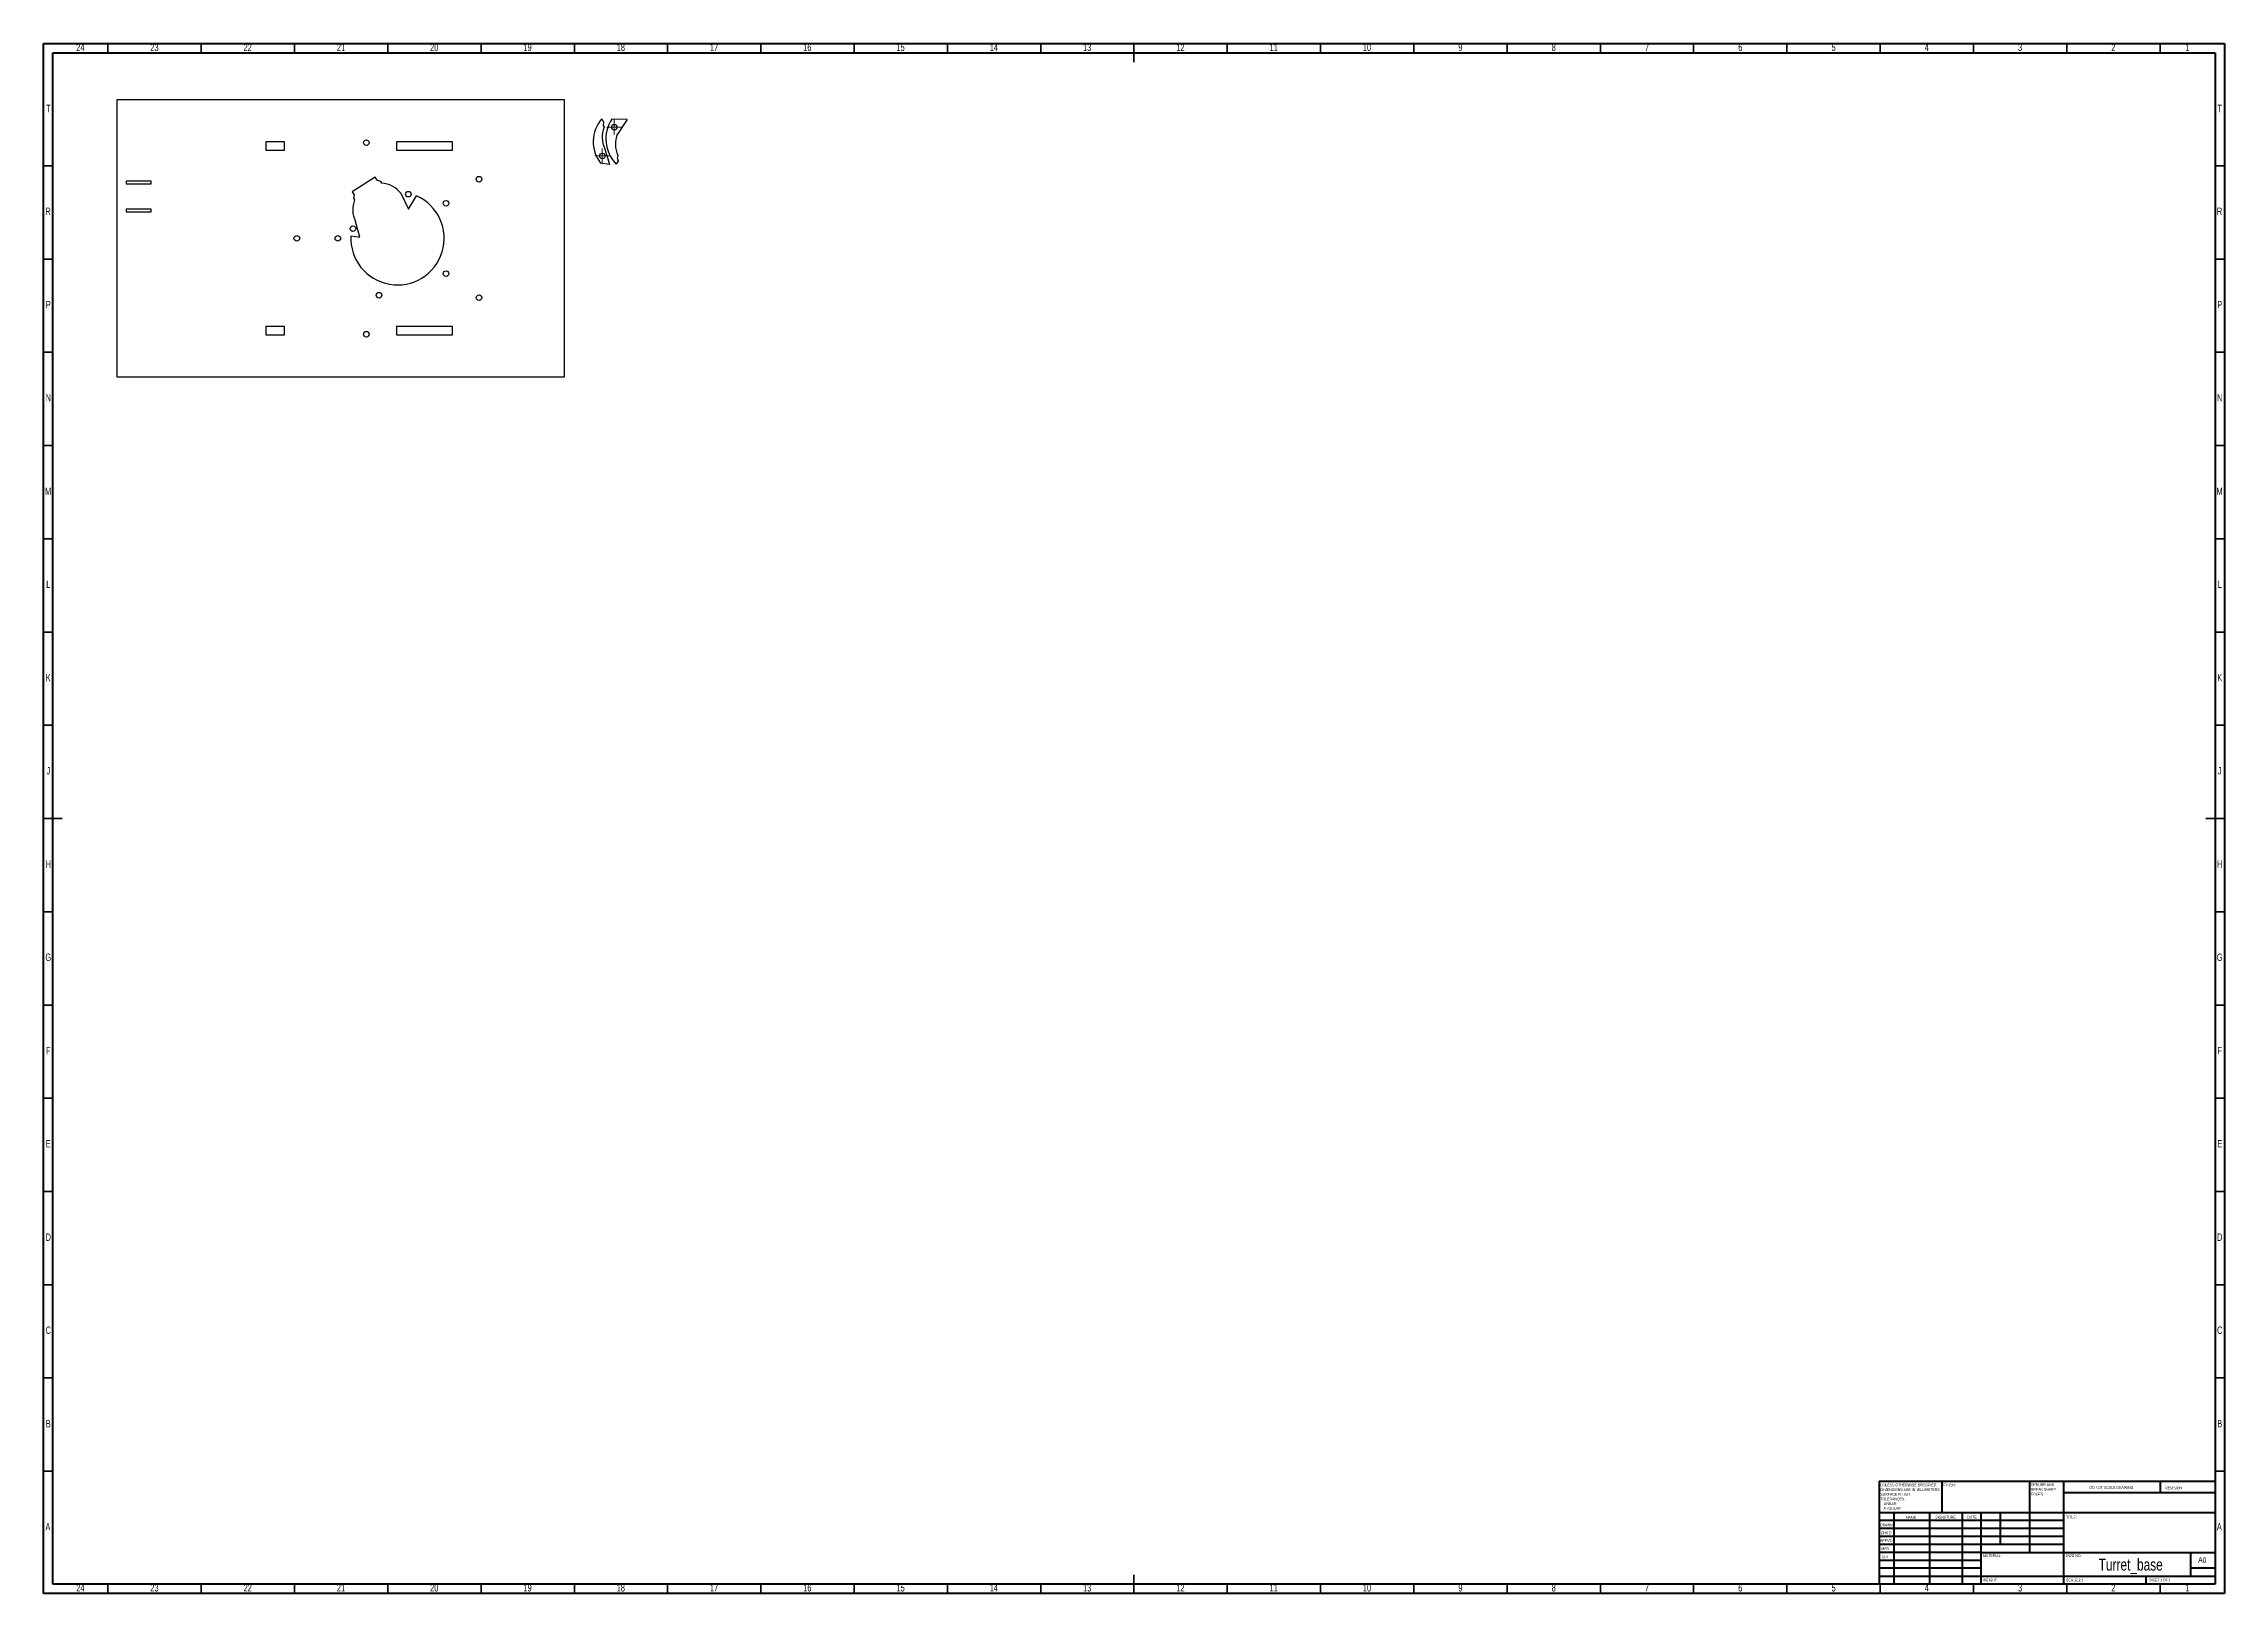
# Model space of a CAD drawing. Header units: millimetres. Extents: x 15 to 1184, y 5 to 836.
import ezdxf

# ---------------------------------------------------------------- set-up
doc = ezdxf.new("R2010")
doc.units = ezdxf.units.MM
doc.styles.add('SLDTEXTSTYLE0', font='TXT', dxfattribs={"width": 0.75})
doc.styles.add('SLDTEXTSTYLE1', font='TXT', dxfattribs={"width": 0.686449})
doc.styles.add('SLDTEXTSTYLE2', font='TXT', dxfattribs={"width": 0.6875})

# ---------------------------------------------------------------- blocks, each defined once
blk = doc.blocks.new('SW_NOTE_0')
at = {"color": 0, "linetype": 'Continuous', "lineweight": 0, "char_height": 1.5, "attachment_point": 1, "style": 'SLDTEXTSTYLE0'}
for s, insert in [('UNLESS OTHERWISE SPECIFIED:', (0, 1.9)), ('TOLERANCES:', (0, -5.6)), ('DIMENSIONS ARE IN MILLIMETERS', (0, -0.6)), ('SURFACE FINISH:', (0, -3.1)), ('ANGULAR:', (1.7, -10.6)), ('LINEAR:', (1.7, -8.1))]:
    blk.add_mtext(s, dxfattribs=dict(at, insert=insert))
blk = doc.blocks.new('SW_NOTE_1')
at = {"color": 0, "linetype": 'Continuous', "lineweight": 0, "char_height": 1.5, "attachment_point": 1, "style": 'SLDTEXTSTYLE0'}
for s, insert in [('DEBURR AND', (0, 1.9)), ('BREAK SHARP', (0, -0.6)), ('EDGES', (0, -3.1))]:
    blk.add_mtext(s, dxfattribs=dict(at, insert=insert))
blk = doc.blocks.new('SW_CENTERMARKSYMBOL_0')
at = {"color": 0, "linetype": 'Continuous', "lineweight": 0}
for p, q in [((-2.5, 0), (-4, 0)), ((0, 0), (-2.5, 0)), ((0, 2.5), (0, 4)), ((0, 0), (0, 2.5)), ((0, 0), (0, -2.5)), ((0, 0), (2.5, 0)), ((2.5, 0), (4, 0)), ((0, -2.5), (0, -4))]:
    blk.add_line(p, q, dxfattribs=at)
blk = doc.blocks.new('SW_CENTERMARKSYMBOL_1')
at = {"color": 0, "linetype": 'Continuous', "lineweight": 0}
for p, q in [((-2.5, 0), (-4, 0)), ((0, 0), (-2.5, 0)), ((0, 2.5), (0, 4)), ((0, 0), (0, 2.5)), ((0, 0), (0, -2.5)), ((0, 0), (2.5, 0)), ((2.5, 0), (4, 0)), ((0, -2.5), (0, -4))]:
    blk.add_line(p, q, dxfattribs=at)

msp = doc.modelspace()

# ---------------------------------------------------------------- linework, layer by layer
at = {"color": 7, "linetype": 'Continuous', "lineweight": 70}
for p, q in [((15, 5), (15, 836)), ((15, 836), (1184, 836)), ((20, 10), (20, 831)), ((20, 831), (1179, 831)), ((1179, 831), (1179, 10)), ((1184, 836), (1184, 5)), ((1184, 5), (15, 5)), ((1179, 10), (20, 10))]:
    msp.add_line(p, q, dxfattribs=at)
at = {"color": 7, "linetype": 'Continuous', "lineweight": 35}
for p, q in [((49.5, 831), (49.5, 836)), ((99.5, 831), (99.5, 836)), ((149.5, 831), (149.5, 836)), ((199.5, 831), (199.5, 836)), ((249.5, 831), (249.5, 836)), ((299.5, 831), (299.5, 836)), ((349.5, 831), (349.5, 836)), ((399.5, 831), (399.5, 836)), ((449.5, 831), (449.5, 836)), ((499.5, 831), (499.5, 836)), ((549.5, 831), (549.5, 836)), ((599.5, 836), (599.5, 826)), ((599.5, 831), (599.5, 836)), ((649.5, 831), (649.5, 836)), ((699.5, 831), (699.5, 836)), ((749.5, 831), (749.5, 836)), ((799.5, 831), (799.5, 836)), ((849.5, 831), (849.5, 836)), ((899.5, 831), (899.5, 836)), ((949.5, 831), (949.5, 836)), ((999.5, 831), (999.5, 836)), ((1049.5, 831), (1049.5, 836)), ((1099.5, 831), (1099.5, 836)), ((1149.5, 831), (1149.5, 836)), ((20, 770.5), (15, 770.5)), ((1179, 770.5), (1184, 770.5)), ((20, 720.5), (15, 720.5)), ((1179, 720.5), (1184, 720.5)), ((20, 670.5), (15, 670.5)), ((1179, 670.5), (1184, 670.5)), ((20, 620.5), (15, 620.5)), ((1179, 620.5), (1184, 620.5)), ((20, 570.5), (15, 570.5)), ((1179, 570.5), (1184, 570.5)), ((20, 520.5), (15, 520.5)), ((1179, 520.5), (1184, 520.5)), ((20, 470.5), (15, 470.5)), ((1179, 470.5), (1184, 470.5)), ((15, 420.5), (25, 420.5)), ((20, 420.5), (15, 420.5)), ((1184, 420.5), (1174, 420.5)), ((1179, 420.5), (1184, 420.5)), ((20, 370.5), (15, 370.5)), ((1179, 370.5), (1184, 370.5)), ((20, 320.5), (15, 320.5)), ((1179, 320.5), (1184, 320.5)), ((20, 270.5), (15, 270.5)), ((1179, 270.5), (1184, 270.5)), ((20, 220.5), (15, 220.5)), ((1179, 220.5), (1184, 220.5)), ((20, 170.5), (15, 170.5)), ((1179, 170.5), (1184, 170.5)), ((20, 120.5), (15, 120.5)), ((1179, 120.5), (1184, 120.5)), ((20, 70.5), (15, 70.5)), ((1179, 70.5), (1184, 70.5)), ((599.5, 5), (599.5, 15)), ((49.5, 10), (49.5, 5)), ((99.5, 10), (99.5, 5)), ((149.5, 10), (149.5, 5)), ((199.5, 10), (199.5, 5)), ((249.5, 10), (249.5, 5)), ((299.5, 10), (299.5, 5)), ((349.5, 10), (349.5, 5)), ((399.5, 10), (399.5, 5)), ((449.5, 10), (449.5, 5)), ((499.5, 10), (499.5, 5)), ((549.5, 10), (549.5, 5)), ((599.5, 10), (599.5, 5)), ((649.5, 10), (649.5, 5)), ((699.5, 10), (699.5, 5)), ((749.5, 10), (749.5, 5)), ((799.5, 10), (799.5, 5)), ((849.5, 10), (849.5, 5)), ((899.5, 10), (899.5, 5)), ((949.5, 10), (949.5, 5)), ((999.5, 10), (999.5, 5)), ((1049.5, 10), (1049.5, 5)), ((1099.5, 10), (1099.5, 5)), ((1149.5, 10), (1149.5, 5))]:
    msp.add_line(p, q, dxfattribs=at)
at = {"color": 7, "linetype": 'Continuous', "lineweight": 25}
for p, q in [((54.2, 805.8), (54.2, 657.3)), ((294.2, 805.8), (54.2, 805.8)), ((294.2, 657.3), (294.2, 805.8)), ((314.2, 795.6), (315.2, 793.9)), ((327.8, 795.4), (319.5, 795.5)), ((327.8, 795.4), (322.6, 787.5)), ((144.2, 783.3), (134.2, 783.3)), ((134.2, 783.3), (134.2, 778.8)), ((144.2, 778.8), (144.2, 783.3)), ((234.1, 783.3), (204.2, 783.3)), ((204.2, 783.3), (204.2, 778.8)), ((234.1, 778.8), (234.1, 783.3)), ((315.2, 793.9), (314.9, 792.1)), ((314.9, 792.1), (315.5, 791.2)), ((134.2, 778.8), (144.2, 778.8)), ((204.2, 778.8), (234.1, 778.8)), ((318.3, 771.2), (313.5, 771.9)), ((315.9, 779.6), (318.3, 771.2)), ((322.9, 773.2), (321.9, 771.4)), ((322.9, 776), (322.4, 775)), ((322.4, 775), (322.9, 773.2)), ((72.7, 762.3), (59.2, 762.3)), ((59.2, 762.3), (59.2, 760.8)), ((59.2, 760.8), (72.7, 760.8)), ((72.7, 760.8), (72.7, 762.3)), ((192.8, 764.4), (180.4, 756.6)), ((193.9, 762.6), (192.8, 764.4)), ((195.7, 762.1), (193.9, 762.6)), ((196.3, 761.2), (195.7, 762.1)), ((180.4, 756.6), (181.5, 754.9)), ((181.5, 754.9), (181.2, 753.1)), ((181.2, 753.1), (181.7, 752.2)), ((206.4, 755.8), (210.6, 747.3)), ((210.6, 747.3), (214.9, 754.4)), ((72.7, 747.3), (59.2, 747.3)), ((59.2, 747.3), (59.2, 745.8)), ((59.2, 745.8), (72.7, 745.8)), ((72.7, 745.8), (72.7, 747.3)), ((184.5, 732.2), (182.2, 740.6)), ((179.8, 732.9), (184.5, 732.2)), ((144.2, 684.3), (134.2, 684.3)), ((134.2, 684.3), (134.2, 679.8)), ((134.2, 679.8), (144.2, 679.8)), ((144.2, 679.8), (144.2, 684.3)), ((234.2, 684.3), (204.2, 684.3)), ((204.2, 684.3), (204.2, 679.8)), ((204.2, 679.8), (234.2, 679.8)), ((234.2, 679.8), (234.2, 684.3)), ((54.2, 657.3), (294.2, 657.3))]:
    msp.add_line(p, q, dxfattribs=at)
at = {"color": 7, "linetype": 'Continuous', "lineweight": 50}
for p, q in [((999, 65.2), (1179, 65.2)), ((999, 65.2), (999, 10)), ((1032.8, 48.2), (1032.8, 65.2)), ((1079.6, 65.2), (1079.6, 27)), ((1097.8, 65.2), (1097.8, 10)), ((1179, 58.9), (1097.8, 58.9)), ((1149.8, 58.9), (1149.8, 65.2)), ((1179, 48.2), (999, 48.2)), ((1006.8, 48.2), (1006.8, 10)), ((1026, 48.2), (1026, 10)), ((1043.4, 48.2), (1043.4, 10)), ((1053.6, 10), (1053.6, 48.2)), ((1064, 31.2), (1064, 48.2)), ((1097.8, 44), (999, 44)), ((1097.8, 39.8), (999, 39.8)), ((1097.8, 35.5), (999, 35.5)), ((1097.8, 31.2), (999, 31.2)), ((1053.6, 27), (999, 27)), ((1053.6, 27), (1179, 27)), ((1166, 14.2), (1166, 27)), ((1053.6, 22.7), (999, 22.7)), ((1053.6, 18.5), (999, 18.5)), ((999, 14.2), (1179, 14.2)), ((1142, 10), (1142, 14.2)), ((1179, 18.5), (1166, 18.5))]:
    msp.add_line(p, q, dxfattribs=at)
at = {"color": 7, "linetype": 'Continuous', "lineweight": 25}
for centre in [(188, 782.9), (320.9, 791.2), (314.5, 775.8), (248.4, 763.3), (210.5, 755.3), (230.7, 750.4), (180.8, 736.8), (150.7, 731.6), (172.7, 731.6), (230.7, 712.7), (194.8, 701.1), (248.4, 699.8), (188, 680.2)]:
    msp.add_circle(centre, 1.5, dxfattribs=at)
for centre, radius, start, end in [((328.3, 783.4), 18.7, 139.0883, 217.6973), ((335.7, 785), 19.3, 146.8666, 224.5338), ((328.8, 785.9), 14.4, 158.4268, 205.9435), ((335.9, 782.2), 14.4, 158.206, 205.4075), ((195.1, 746.9), 14.4, 38.206, 85.4075), ((204.7, 731.6), 25, 176.9248, 66.068), ((195.1, 746.9), 14.4, 158.4268, 205.9435)]:
    msp.add_arc(centre, radius, start, end, dxfattribs=at)

# ---------------------------------------------------------------- block references
at = {"color": 7, "linetype": 'Continuous', "lineweight": 0}
for name, p in [('SW_CENTERMARKSYMBOL_0', (320.9, 791.2)), ('SW_CENTERMARKSYMBOL_1', (314.5, 775.8)), ('SW_NOTE_0', (999.6, 62)), ('SW_NOTE_1', (1080.3, 62.1))]:
    msp.add_blockref(name, p, dxfattribs=at)

# ---------------------------------------------------------------- texts
for s, insert, char_height, attachment_point, style in [('24', (34.7, 836), 3.97, 2, 'SLDTEXTSTYLE0'), ('23', (74.4, 836), 3.97, 2, 'SLDTEXTSTYLE0'), ('22', (124.4, 836), 3.97, 2, 'SLDTEXTSTYLE0'), ('21', (174.4, 836), 3.97, 2, 'SLDTEXTSTYLE0'), ('20', (224.4, 836), 3.97, 2, 'SLDTEXTSTYLE0'), ('19', (274.4, 836), 3.97, 2, 'SLDTEXTSTYLE0'), ('18', (324.4, 836), 3.97, 2, 'SLDTEXTSTYLE0'), ('17', (374.4, 836), 3.97, 2, 'SLDTEXTSTYLE0'), ('16', (424.4, 836), 3.97, 2, 'SLDTEXTSTYLE0'), ('15', (474.4, 836), 3.97, 2, 'SLDTEXTSTYLE0'), ('14', (524.4, 836), 3.97, 2, 'SLDTEXTSTYLE0'), ('13', (574.4, 836), 3.97, 2, 'SLDTEXTSTYLE0'), ('12', (624.4, 836), 3.97, 2, 'SLDTEXTSTYLE0'), ('11', (674.4, 836), 3.97, 2, 'SLDTEXTSTYLE0'), ('10', (724.4, 836), 3.97, 2, 'SLDTEXTSTYLE0'), ('9', (774.5, 836), 3.97, 2, 'SLDTEXTSTYLE0'), ('8', (824.5, 836), 3.97, 2, 'SLDTEXTSTYLE0'), ('7', (874.5, 836), 3.97, 2, 'SLDTEXTSTYLE0'), ('6', (924.5, 836), 3.97, 2, 'SLDTEXTSTYLE0'), ('5', (974.5, 836), 3.97, 2, 'SLDTEXTSTYLE0'), ('4', (1024.5, 836), 3.97, 2, 'SLDTEXTSTYLE0'), ('3', (1074.5, 836), 3.97, 2, 'SLDTEXTSTYLE0'), ('2', (1124.5, 836), 3.97, 2, 'SLDTEXTSTYLE0'), ('1', (1164.2, 836), 3.97, 2, 'SLDTEXTSTYLE0'), ('T', (17.5, 803.2), 3.97, 2, 'SLDTEXTSTYLE0'), ('T', (1181.5, 803.2), 3.97, 2, 'SLDTEXTSTYLE0'), ('R', (17.4, 748.1), 3.97, 2, 'SLDTEXTSTYLE0'), ('R', (1181.4, 748.1), 3.97, 2, 'SLDTEXTSTYLE0'), ('P', (17.5, 698), 3.97, 2, 'SLDTEXTSTYLE0'), ('P', (1181.5, 698), 3.97, 2, 'SLDTEXTSTYLE0'), ('N', (17.5, 648.1), 3.97, 2, 'SLDTEXTSTYLE0'), ('N', (1181.5, 648.1), 3.97, 2, 'SLDTEXTSTYLE0'), ('M', (17.4, 598), 3.97, 2, 'SLDTEXTSTYLE0'), ('M', (1181.4, 598), 3.97, 2, 'SLDTEXTSTYLE0'), ('L', (17.5, 548.1), 3.97, 2, 'SLDTEXTSTYLE0'), ('L', (1181.5, 548.1), 3.97, 2, 'SLDTEXTSTYLE0'), ('K', (17.5, 498), 3.97, 2, 'SLDTEXTSTYLE0'), ('K', (1181.5, 498), 3.97, 2, 'SLDTEXTSTYLE0'), ('J', (17.5, 448.1), 3.97, 2, 'SLDTEXTSTYLE0'), ('J', (1181.5, 448.1), 3.97, 2, 'SLDTEXTSTYLE0'), ('H', (17.5, 398), 3.97, 2, 'SLDTEXTSTYLE0'), ('H', (1181.5, 398), 3.97, 2, 'SLDTEXTSTYLE0'), ('G', (17.5, 348.1), 3.97, 2, 'SLDTEXTSTYLE0'), ('G', (1181.5, 348.1), 3.97, 2, 'SLDTEXTSTYLE0'), ('F', (17.5, 298), 3.97, 2, 'SLDTEXTSTYLE0'), ('F', (1181.5, 298), 3.97, 2, 'SLDTEXTSTYLE0'), ('E', (17.5, 248.1), 3.97, 2, 'SLDTEXTSTYLE0'), ('E', (1181.5, 248.1), 3.97, 2, 'SLDTEXTSTYLE0'), ('D', (17.5, 198), 3.97, 2, 'SLDTEXTSTYLE0'), ('D', (1181.5, 198), 3.97, 2, 'SLDTEXTSTYLE0'), ('C', (17.5, 148.1), 3.97, 2, 'SLDTEXTSTYLE0'), ('C', (1181.5, 148.1), 3.97, 2, 'SLDTEXTSTYLE0'), ('B', (17.5, 98), 3.97, 2, 'SLDTEXTSTYLE0'), ('B', (1181.5, 98), 3.97, 2, 'SLDTEXTSTYLE0'), ('FINISH:', (1033.4, 63.9), 1.5, 1, 'SLDTEXTSTYLE0'), ('DO NOT SCALE DRAWING', (1111.6, 62.5), 1.5, 1, 'SLDTEXTSTYLE0'), ('REVISION', (1152.3, 62.3), 1.5, 1, 'SLDTEXTSTYLE0'), ('A', (17.3, 42.7), 3.97, 2, 'SLDTEXTSTYLE0'), ('DRAWN', (999.6, 42.4), 1.5, 1, 'SLDTEXTSTYLE1'), ("CHK'D", (999.9, 38.2), 1.5, 1, 'SLDTEXTSTYLE0'), ('NAME', (1013.3, 46.5), 1.5, 1, 'SLDTEXTSTYLE0'), ('SIGNATURE', (1029, 46.6), 1.5, 1, 'SLDTEXTSTYLE0'), ('DATE', (1046.2, 46.6), 1.5, 1, 'SLDTEXTSTYLE0'), ('TITLE:', (1099.1, 46.6), 1.5, 1, 'SLDTEXTSTYLE0'), ('A', (1181.3, 42.7), 3.97, 2, 'SLDTEXTSTYLE0'), ("APPV'D", (999.4, 34.1), 1.5, 1, 'SLDTEXTSTYLE0'), ('MFG', (1000.1, 29.7), 1.5, 1, 'SLDTEXTSTYLE0'), ('Q.A', (1000.5, 25.5), 1.5, 1, 'SLDTEXTSTYLE0'), ('MATERIAL:', (1054.6, 26), 1.5, 1, 'SLDTEXTSTYLE0'), ('DWG NO.', (1099, 26), 1.5, 1, 'SLDTEXTSTYLE0'), ('Turret_base', (1133.8, 23.6), 6.35, 2, 'SLDTEXTSTYLE0'), ('A0', (1169.9, 24.4), 2.91, 1, 'SLDTEXTSTYLE0'), ('WEIGHT:', (1054.6, 12.9), 1.5, 1, 'SLDTEXTSTYLE0'), ('SCALE:2:1', (1099.1, 12.9), 1.5, 1, 'SLDTEXTSTYLE0'), ('SHEET 1 OF 1', (1143.5, 12.9), 1.5, 1, 'SLDTEXTSTYLE2'), ('24', (34.7, 10), 3.97, 2, 'SLDTEXTSTYLE0'), ('23', (74.4, 10), 3.97, 2, 'SLDTEXTSTYLE0'), ('22', (124.4, 10), 3.97, 2, 'SLDTEXTSTYLE0'), ('21', (174.4, 10), 3.97, 2, 'SLDTEXTSTYLE0'), ('20', (224.4, 10), 3.97, 2, 'SLDTEXTSTYLE0'), ('19', (274.4, 10), 3.97, 2, 'SLDTEXTSTYLE0'), ('18', (324.4, 10), 3.97, 2, 'SLDTEXTSTYLE0'), ('17', (374.4, 10), 3.97, 2, 'SLDTEXTSTYLE0'), ('16', (424.4, 10), 3.97, 2, 'SLDTEXTSTYLE0'), ('15', (474.4, 10), 3.97, 2, 'SLDTEXTSTYLE0'), ('14', (524.4, 10), 3.97, 2, 'SLDTEXTSTYLE0'), ('13', (574.4, 10), 3.97, 2, 'SLDTEXTSTYLE0'), ('12', (624.4, 10), 3.97, 2, 'SLDTEXTSTYLE0'), ('11', (674.4, 10), 3.97, 2, 'SLDTEXTSTYLE0'), ('10', (724.4, 10), 3.97, 2, 'SLDTEXTSTYLE0'), ('9', (774.5, 10), 3.97, 2, 'SLDTEXTSTYLE0'), ('8', (824.5, 10), 3.97, 2, 'SLDTEXTSTYLE0'), ('7', (874.5, 10), 3.97, 2, 'SLDTEXTSTYLE0'), ('6', (924.5, 10), 3.97, 2, 'SLDTEXTSTYLE0'), ('5', (974.5, 10), 3.97, 2, 'SLDTEXTSTYLE0'), ('4', (1024.5, 10), 3.97, 2, 'SLDTEXTSTYLE0'), ('3', (1074.5, 10), 3.97, 2, 'SLDTEXTSTYLE0'), ('2', (1124.5, 10), 3.97, 2, 'SLDTEXTSTYLE0'), ('1', (1164.2, 10), 3.97, 2, 'SLDTEXTSTYLE0')]:
    msp.add_mtext(s, dxfattribs=dict(at, insert=insert, char_height=char_height, attachment_point=attachment_point, style=style))

doc.saveas('drawing.dxf')
